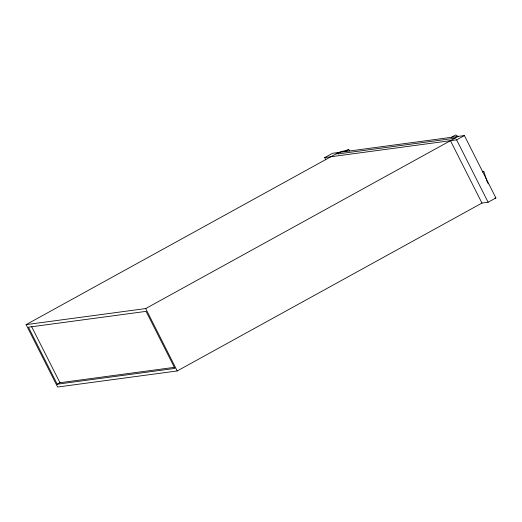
<?xml version="1.0" encoding="UTF-8"?>
<svg xmlns="http://www.w3.org/2000/svg" width="522" height="522" viewBox="0 0 522 522"><rect width="100%" height="100%" fill="white"/><g stroke="black" fill="none" stroke-linecap="round" stroke-linejoin="round"><path stroke-width="0.78" d="M325.8 159.758L324.704 157.585L332.488 153.292L464.391 135.57L495.9 197.955L488.116 202.242L481.969 203.065L177.219 370.953L57.609 387.024L26.1 324.638L338.634 152.47L348.781 149.592L349.459 150.93M345.146 151.595L348.781 149.592M451.367 137.319L455.615 134.976L458.238 136.399L145.703 308.567L26.1 324.638M324.704 157.585L456.6 139.857L464.391 135.57M57.231 384.218L174.903 368.408L146.088 311.366L28.416 327.183L57.231 384.218L59.958 382.717L174.407 367.338M482.569 171.973L483.777 171.301L486.902 181.03L488.318 183.829M495.398 197.845L494.986 198.073L495.9 197.955M336.155 153.833L338.837 153.475L338.008 153.931L452.254 138.578L455.758 137.762M482.263 171.51L483.777 171.301M456.6 139.857L488.116 202.242M450.453 140.686L481.969 203.065M145.703 308.567L177.219 370.953M31.509 326.4L59.958 382.717"/></g></svg>
